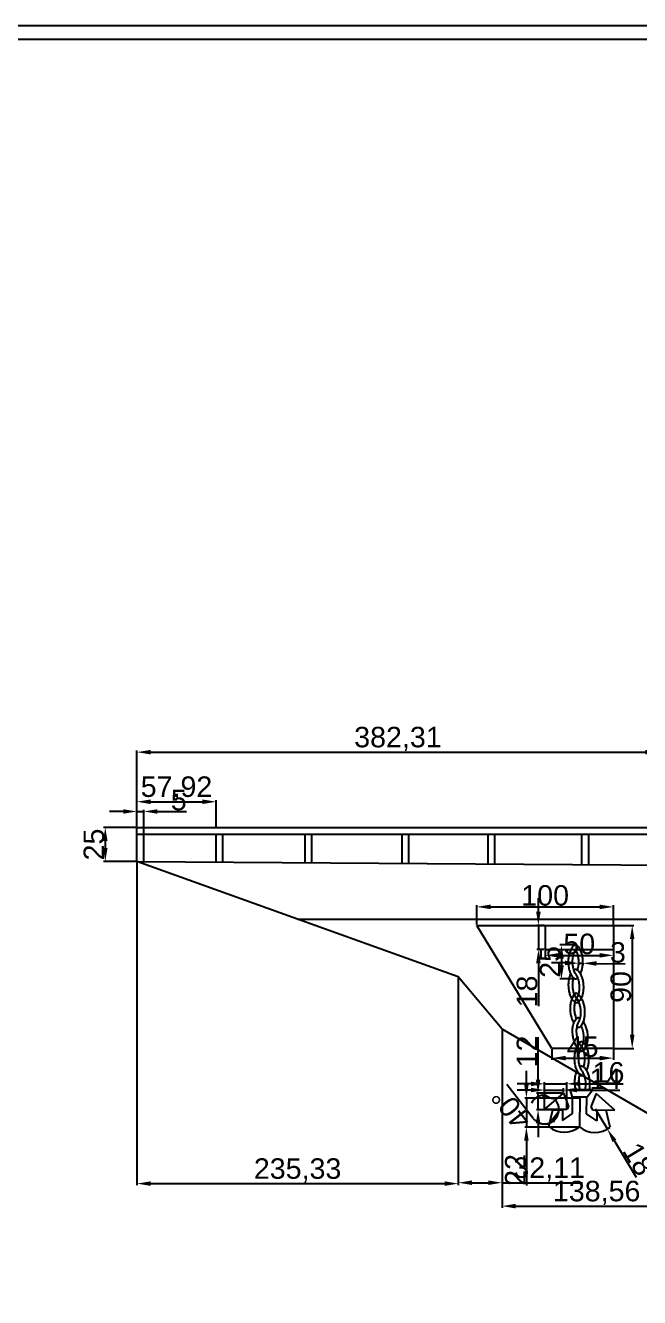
# Model space of a CAD drawing. Header units: millimetres. Extents: x -26312 to 5308, y -1433 to 5910.
# Drawn here: x 3127 to 3577, y 1452 to 2383 of the extents above; entities that cross this region are included whole.
import ezdxf

# ---------------------------------------------------------------- set-up
doc = ezdxf.new("R2010")
doc.units = ezdxf.units.MM
doc.styles.get("Standard").update_dxf_attribs({"font": 'arial.ttf'})
doc.dimstyles.new('ISO-25', dxfattribs={"dimtxt": 15, "dimasz": 10, "dimexe": 1.25, "dimexo": 0.625, "dimtad": 1, "dimtxsty": 'Standard', "dimcen": 2.5, "dimadec": 0, "dimazin": 0, "dimtfac": 1, "dimtmove": 0, "dimatfit": 3, "dimfxl": 1, "dimarcsym": 0})

# ---------------------------------------------------------------- blocks, each defined once
blk = doc.blocks.new('*D79')
at = {"color": 0, "lineweight": -2, "transparency": 16777216}
for p, q in [((3208.65, 1770.64), (3208.65, 1534.3)), ((3443.97, 1686.25), (3443.97, 1534.3)), ((3218.65, 1535.55), (3433.97, 1535.55))]:
    blk.add_line(p, q, dxfattribs=at)
at = {"color": 0, "transparency": 16777216}
for points in [[(3218.65, 1537.22), (3218.65, 1533.89), (3208.65, 1535.55)], [(3433.97, 1537.22), (3433.97, 1533.89), (3443.97, 1535.55)]]:
    blk.add_solid(points, dxfattribs=at)
at = {"layer": 'Defpoints', "color": 0, "transparency": 16777216}
for p in [(3208.65, 1771.27), (3443.97, 1686.88), (3443.97, 1535.55)]:
    blk.add_point(p, dxfattribs=at)
at = {"color": 0, "transparency": 16777216, "insert": (3326.31, 1545.19), "char_height": 15, "attachment_point": 5}
blk.add_mtext('235,33', dxfattribs=at)
blk = doc.blocks.new('*D80')
at = {"color": 0, "lineweight": -2, "transparency": 16777216}
for p, q in [((3443.97, 1686.25), (3443.97, 1534.96)), ((3476.09, 1647.93), (3476.09, 1534.96)), ((3453.97, 1536.21), (3466.09, 1536.21)), ((3476.09, 1536.21), (3535.05, 1536.21))]:
    blk.add_line(p, q, dxfattribs=at)
at = {"color": 0, "transparency": 16777216}
for points in [[(3453.97, 1537.87), (3453.97, 1534.54), (3443.97, 1536.21)], [(3466.09, 1537.87), (3466.09, 1534.54), (3476.09, 1536.21)]]:
    blk.add_solid(points, dxfattribs=at)
at = {"layer": 'Defpoints', "color": 0, "transparency": 16777216}
for p in [(3443.97, 1686.88), (3476.09, 1648.55), (3476.09, 1536.21)]:
    blk.add_point(p, dxfattribs=at)
at = {"color": 0, "transparency": 16777216, "insert": (3510.57, 1545.84), "char_height": 15, "attachment_point": 5}
blk.add_mtext('32,11', dxfattribs=at)
blk = doc.blocks.new('*D68')
at = {"color": 0, "lineweight": -2, "transparency": 16777216}
for p, q in [((3476.09, 1647.93), (3476.09, 1517.83)), ((3614.65, 1567.92), (3614.65, 1517.83)), ((3486.09, 1519.08), (3604.65, 1519.08))]:
    blk.add_line(p, q, dxfattribs=at)
at = {"color": 0, "transparency": 16777216}
for points in [[(3486.09, 1520.75), (3486.09, 1517.42), (3476.09, 1519.08)], [(3604.65, 1520.75), (3604.65, 1517.42), (3614.65, 1519.08)]]:
    blk.add_solid(points, dxfattribs=at)
at = {"layer": 'Defpoints', "color": 0, "transparency": 16777216}
for p in [(3476.09, 1648.55), (3614.65, 1568.55), (3614.65, 1519.08)]:
    blk.add_point(p, dxfattribs=at)
at = {"color": 0, "transparency": 16777216, "insert": (3545.37, 1528.72), "char_height": 15, "attachment_point": 5}
blk.add_mtext('138,56', dxfattribs=at)
blk = doc.blocks.new('*D78')
at = {"color": 0, "lineweight": -2, "transparency": 16777216}
for p, q in [((3208.65, 1796.89), (3208.65, 1852.62)), ((3218.65, 1851.37), (3580.96, 1851.37)), ((3590.96, 1796.89), (3590.96, 1852.62))]:
    blk.add_line(p, q, dxfattribs=at)
at = {"color": 0, "transparency": 16777216}
for points in [[(3218.65, 1853.03), (3218.65, 1849.7), (3208.65, 1851.37)], [(3580.96, 1853.03), (3580.96, 1849.7), (3590.96, 1851.37)]]:
    blk.add_solid(points, dxfattribs=at)
at = {"layer": 'Defpoints', "color": 0, "transparency": 16777216}
for p in [(3590.96, 1851.37), (3208.65, 1796.27), (3590.96, 1796.27)]:
    blk.add_point(p, dxfattribs=at)
at = {"color": 0, "transparency": 16777216, "insert": (3399.8, 1861.01), "char_height": 15, "attachment_point": 5}
blk.add_mtext('382,31', dxfattribs=at)
blk = doc.blocks.new('*D67')
at = {"color": 0, "lineweight": -2, "transparency": 16777216}
for p, q in [((3208.02, 1796.27), (3184.18, 1796.27)), ((3185.43, 1786.27), (3185.43, 1781.27)), ((3208.02, 1771.27), (3184.18, 1771.27))]:
    blk.add_line(p, q, dxfattribs=at)
at = {"color": 0, "transparency": 16777216}
for points in [[(3183.76, 1786.27), (3187.1, 1786.27), (3185.43, 1796.27)], [(3183.76, 1781.27), (3187.1, 1781.27), (3185.43, 1771.27)]]:
    blk.add_solid(points, dxfattribs=at)
at = {"layer": 'Defpoints', "color": 0, "transparency": 16777216}
for p in [(3208.65, 1796.27), (3185.43, 1771.27), (3208.65, 1771.27)]:
    blk.add_point(p, dxfattribs=at)
at = {"color": 0, "transparency": 16777216, "insert": (3177.15, 1783.77), "char_height": 15, "attachment_point": 5, "rotation": 90}
blk.add_mtext('25', dxfattribs=at)
blk = doc.blocks.new('*D72')
at = {"color": 0, "lineweight": -2, "transparency": 16777216}
for p, q in [((3198.65, 1807.94), (3188.65, 1807.94)), ((3208.65, 1796.89), (3208.65, 1809.19)), ((3208.65, 1807.94), (3213.65, 1807.94)), ((3213.65, 1796.89), (3213.65, 1809.19)), ((3223.65, 1807.94), (3244.84, 1807.94))]:
    blk.add_line(p, q, dxfattribs=at)
at = {"color": 0, "transparency": 16777216}
for points in [[(3198.65, 1809.61), (3198.65, 1806.28), (3208.65, 1807.94)], [(3223.65, 1809.61), (3223.65, 1806.28), (3213.65, 1807.94)]]:
    blk.add_solid(points, dxfattribs=at)
at = {"layer": 'Defpoints', "color": 0, "transparency": 16777216}
for p in [(3213.65, 1807.94), (3208.65, 1796.27), (3213.65, 1796.27)]:
    blk.add_point(p, dxfattribs=at)
at = {"color": 0, "transparency": 16777216, "insert": (3239.24, 1816.2), "char_height": 15, "attachment_point": 5}
blk.add_mtext('5', dxfattribs=at)
blk = doc.blocks.new('*D73')
at = {"color": 0, "lineweight": -2, "transparency": 16777216}
for p, q in [((3208.65, 1796.89), (3208.65, 1816.31)), ((3266.57, 1796.89), (3266.57, 1816.31)), ((3218.65, 1815.06), (3256.57, 1815.06))]:
    blk.add_line(p, q, dxfattribs=at)
at = {"color": 0, "transparency": 16777216}
for points in [[(3218.65, 1816.73), (3218.65, 1813.39), (3208.65, 1815.06)], [(3256.57, 1816.73), (3256.57, 1813.39), (3266.57, 1815.06)]]:
    blk.add_solid(points, dxfattribs=at)
at = {"layer": 'Defpoints', "color": 0, "transparency": 16777216}
for p in [(3266.57, 1815.06), (3208.65, 1796.27), (3266.57, 1796.27)]:
    blk.add_point(p, dxfattribs=at)
at = {"color": 0, "transparency": 16777216, "insert": (3237.61, 1824.7), "char_height": 15, "attachment_point": 5}
blk.add_mtext('57,92', dxfattribs=at)
blk = doc.blocks.new('*D112')
at = {"color": 0, "lineweight": -2, "transparency": 16777216}
for p, q in [((3502.68, 1734.49), (3502.68, 1744.49)), ((3507, 1724.49), (3501.43, 1724.49)), ((3502.68, 1724.49), (3502.68, 1706.86)), ((3507, 1706.86), (3501.43, 1706.86)), ((3502.68, 1696.86), (3502.68, 1665.51))]:
    blk.add_line(p, q, dxfattribs=at)
at = {"color": 0, "transparency": 16777216}
for points in [[(3501.02, 1734.49), (3504.35, 1734.49), (3502.68, 1724.49)], [(3501.02, 1696.86), (3504.35, 1696.86), (3502.68, 1706.86)]]:
    blk.add_solid(points, dxfattribs=at)
at = {"layer": 'Defpoints', "color": 0, "transparency": 16777216}
for p in [(3507.63, 1724.49), (3502.68, 1706.86), (3507.63, 1706.86)]:
    blk.add_point(p, dxfattribs=at)
at = {"color": 0, "transparency": 16777216, "insert": (3494.4, 1676.18), "char_height": 15, "attachment_point": 5, "rotation": 90}
blk.add_mtext('18', dxfattribs=at)
blk = doc.blocks.new('*D113')
at = {"color": 0, "lineweight": -2, "transparency": 16777216}
for p, q in [((3507.63, 1706.24), (3507.63, 1701.39)), ((3557.63, 1706.24), (3557.63, 1701.39)), ((3517.63, 1702.64), (3547.63, 1702.64))]:
    blk.add_line(p, q, dxfattribs=at)
at = {"color": 0, "transparency": 16777216}
for points in [[(3517.63, 1704.31), (3517.63, 1700.98), (3507.63, 1702.64)], [(3547.63, 1704.31), (3547.63, 1700.98), (3557.63, 1702.64)]]:
    blk.add_solid(points, dxfattribs=at)
at = {"layer": 'Defpoints', "color": 0, "transparency": 16777216}
for p in [(3507.63, 1706.86), (3557.63, 1706.86), (3557.63, 1702.64)]:
    blk.add_point(p, dxfattribs=at)
at = {"color": 0, "transparency": 16777216, "insert": (3532.63, 1710.93), "char_height": 15, "attachment_point": 5}
blk.add_mtext('50', dxfattribs=at)
blk = doc.blocks.new('*D114')
at = {"color": 0, "lineweight": -2, "transparency": 16777216}
for p, q in [((3457.63, 1725.12), (3457.63, 1739.36)), ((3467.63, 1738.11), (3547.63, 1738.11)), ((3557.63, 1725.12), (3557.63, 1739.36))]:
    blk.add_line(p, q, dxfattribs=at)
at = {"color": 0, "transparency": 16777216}
for points in [[(3467.63, 1739.78), (3467.63, 1736.44), (3457.63, 1738.11)], [(3547.63, 1739.78), (3547.63, 1736.44), (3557.63, 1738.11)]]:
    blk.add_solid(points, dxfattribs=at)
at = {"layer": 'Defpoints', "color": 0, "transparency": 16777216}
for p in [(3557.63, 1738.11), (3457.63, 1724.49), (3557.63, 1724.49)]:
    blk.add_point(p, dxfattribs=at)
at = {"color": 0, "transparency": 16777216, "insert": (3507.63, 1746.4), "char_height": 15, "attachment_point": 5}
blk.add_mtext('100', dxfattribs=at)
blk = doc.blocks.new('*D115')
at = {"color": 0, "lineweight": -2, "transparency": 16777216}
for p, q in [((3558.25, 1724.49), (3572.65, 1724.49)), ((3571.4, 1714.49), (3571.4, 1644.49)), ((3558.25, 1634.49), (3572.65, 1634.49))]:
    blk.add_line(p, q, dxfattribs=at)
at = {"color": 0, "transparency": 16777216}
for points in [[(3569.73, 1714.49), (3573.07, 1714.49), (3571.4, 1724.49)], [(3569.73, 1644.49), (3573.07, 1644.49), (3571.4, 1634.49)]]:
    blk.add_solid(points, dxfattribs=at)
at = {"layer": 'Defpoints', "color": 0, "transparency": 16777216}
for p in [(3557.63, 1724.49), (3557.63, 1634.49), (3571.4, 1634.49)]:
    blk.add_point(p, dxfattribs=at)
at = {"color": 0, "transparency": 16777216, "insert": (3563.12, 1679.49), "char_height": 15, "attachment_point": 5, "rotation": 90}
blk.add_mtext('90', dxfattribs=at)
blk = doc.blocks.new('*D116')
at = {"color": 0, "lineweight": -2, "transparency": 16777216}
for p, q in [((3512.63, 1633.87), (3512.63, 1626.18)), ((3557.63, 1633.87), (3557.63, 1626.18)), ((3522.63, 1627.43), (3547.63, 1627.43))]:
    blk.add_line(p, q, dxfattribs=at)
at = {"color": 0, "transparency": 16777216}
for points in [[(3522.63, 1629.09), (3522.63, 1625.76), (3512.63, 1627.43)], [(3547.63, 1629.09), (3547.63, 1625.76), (3557.63, 1627.43)]]:
    blk.add_solid(points, dxfattribs=at)
at = {"layer": 'Defpoints', "color": 0, "transparency": 16777216}
for p in [(3512.63, 1634.49), (3557.63, 1634.49), (3557.63, 1627.43)]:
    blk.add_point(p, dxfattribs=at)
at = {"color": 0, "transparency": 16777216, "insert": (3535.13, 1635.68), "char_height": 15, "attachment_point": 5}
blk.add_mtext('45', dxfattribs=at)
blk = doc.blocks.new('*D117')
at = {"color": 0, "lineweight": -2, "transparency": 16777216}
for p, q in [((3493.89, 1608.22), (3493.89, 1618.22)), ((3532.43, 1598.22), (3492.64, 1598.22)), ((3493.89, 1598.22), (3493.89, 1576.99)), ((3531.98, 1576.99), (3492.64, 1576.99)), ((3493.89, 1566.99), (3493.89, 1534.15))]:
    blk.add_line(p, q, dxfattribs=at)
at = {"color": 0, "transparency": 16777216}
for points in [[(3492.22, 1608.22), (3495.56, 1608.22), (3493.89, 1598.22)], [(3492.22, 1566.99), (3495.56, 1566.99), (3493.89, 1576.99)]]:
    blk.add_solid(points, dxfattribs=at)
at = {"layer": 'Defpoints', "color": 0, "transparency": 16777216}
for p in [(3533.06, 1598.22), (3493.89, 1576.99), (3532.6, 1576.99)]:
    blk.add_point(p, dxfattribs=at)
at = {"color": 0, "transparency": 16777216, "insert": (3485.73, 1545.57), "char_height": 15, "attachment_point": 5, "rotation": 90}
blk.add_mtext('22', dxfattribs=at)
blk = doc.blocks.new('*D118')
at = {"color": 0, "lineweight": -2, "transparency": 16777216}
for p, q in [((3497.18, 1608.58), (3487.18, 1608.58)), ((3507.18, 1590.45), (3507.18, 1609.83)), ((3507.18, 1608.58), (3523.41, 1608.58)), ((3523.41, 1590.45), (3523.41, 1609.83)), ((3533.41, 1608.58), (3564.73, 1608.58))]:
    blk.add_line(p, q, dxfattribs=at)
at = {"color": 0, "transparency": 16777216}
for points in [[(3497.18, 1610.25), (3497.18, 1606.92), (3507.18, 1608.58)], [(3533.41, 1610.25), (3533.41, 1606.92), (3523.41, 1608.58)]]:
    blk.add_solid(points, dxfattribs=at)
at = {"layer": 'Defpoints', "color": 0, "transparency": 16777216}
for p in [(3523.41, 1608.58), (3507.18, 1589.82), (3523.41, 1589.82)]:
    blk.add_point(p, dxfattribs=at)
at = {"color": 0, "transparency": 16777216, "insert": (3554.07, 1616.87), "char_height": 15, "attachment_point": 5}
blk.add_mtext('16', dxfattribs=at)
blk = doc.blocks.new('*D119')
at = {"color": 0, "lineweight": -2, "transparency": 16777216}
for p, q in [((3497.18, 1604.07), (3487.18, 1604.07)), ((3507.18, 1590.45), (3507.18, 1605.32)), ((3507.18, 1604.07), (3521.08, 1604.07)), ((3521.08, 1602.31), (3521.08, 1605.32)), ((3531.08, 1604.07), (3562.34, 1604.07))]:
    blk.add_line(p, q, dxfattribs=at)
at = {"color": 0, "transparency": 16777216}
for points in [[(3497.18, 1605.73), (3497.18, 1602.4), (3507.18, 1604.07)], [(3531.08, 1605.73), (3531.08, 1602.4), (3521.08, 1604.07)]]:
    blk.add_solid(points, dxfattribs=at)
at = {"layer": 'Defpoints', "color": 0, "transparency": 16777216}
for p in [(3521.08, 1604.07), (3521.08, 1601.69), (3507.18, 1589.82)]:
    blk.add_point(p, dxfattribs=at)
at = {"color": 0, "transparency": 16777216, "insert": (3551.71, 1612.22), "char_height": 15, "attachment_point": 5}
blk.add_mtext('14', dxfattribs=at)
blk = doc.blocks.new('*D120')
at = {"color": 0, "lineweight": -2, "transparency": 16777216}
for p, q in [((3502.43, 1611.69), (3502.43, 1642.86)), ((3520.45, 1601.69), (3501.18, 1601.69)), ((3502.43, 1589.66), (3502.43, 1601.69)), ((3519.61, 1589.66), (3501.18, 1589.66)), ((3502.43, 1579.66), (3502.43, 1569.66))]:
    blk.add_line(p, q, dxfattribs=at)
at = {"color": 0, "transparency": 16777216}
for points in [[(3500.76, 1611.69), (3504.1, 1611.69), (3502.43, 1601.69)], [(3500.76, 1579.66), (3504.1, 1579.66), (3502.43, 1589.66)]]:
    blk.add_solid(points, dxfattribs=at)
at = {"layer": 'Defpoints', "color": 0, "transparency": 16777216}
for p in [(3502.43, 1601.69), (3521.08, 1601.69), (3520.24, 1589.66)]:
    blk.add_point(p, dxfattribs=at)
at = {"color": 0, "transparency": 16777216, "insert": (3494.28, 1632.27), "char_height": 15, "attachment_point": 5, "rotation": 90}
blk.add_mtext('12', dxfattribs=at)
blk = doc.blocks.new('*D121')
at = {"color": 0, "lineweight": -2, "transparency": 16777216}
blk.add_line((3498.84, 1583.33), (3479.62, 1608), dxfattribs=at)
for start, end in [(96.93988, 153.38179), (360, 40.49796), (217.9198, 360), (247.11617, 303.55808)]:
    blk.add_arc((3507.18, 1589.82), 10.57, start, end, dxfattribs=at)
at = {"color": 0, "transparency": 16777216}
for points in [[(3506.51, 1601.87), (3505.3, 1598.77), (3515.22, 1596.69)], [(3511.56, 1581.8), (3514.5, 1580.23), (3517.76, 1589.82)]]:
    blk.add_solid(points, dxfattribs=at)
at = {"layer": 'Defpoints', "color": 0, "transparency": 16777216}
for p in [(3521.08, 1601.69), (3517.47, 1592.29), (3507.18, 1589.82), (3507.18, 1589.82), (3523.41, 1589.82)]:
    blk.add_point(p, dxfattribs=at)
at = {"color": 0, "transparency": 16777216, "insert": (3482.7, 1590.57), "char_height": 15, "attachment_point": 5, "rotation": 127.9198}
blk.add_mtext('40°', dxfattribs=at)
blk = doc.blocks.new('*D122')
at = {"color": 0, "lineweight": -2, "transparency": 16777216}
for p, q in [((3544.16, 1590.35), (3553.19, 1575.43)), ((3574.59, 1540.05), (3558.36, 1566.88))]:
    blk.add_line(p, q, dxfattribs=at)
at = {"color": 0, "transparency": 16777216}
blk.add_solid([(3559.79, 1567.74), (3556.94, 1566.01), (3553.19, 1575.43)], dxfattribs=at)
at = {"layer": 'Defpoints', "color": 0, "transparency": 16777216}
for p in [(3544.16, 1590.35), (3553.19, 1575.43)]:
    blk.add_point(p, dxfattribs=at)
at = {"color": 0, "transparency": 16777216, "insert": (3576.15, 1553.47), "char_height": 15, "attachment_point": 5, "rotation": 301.16629}
blk.add_mtext('18', dxfattribs=at)
blk = doc.blocks.new('*D140')
at = {"color": 0, "lineweight": -2, "transparency": 16777216}
for p, q in [((3529.26, 1710.3), (3518.36, 1710.3)), ((3519.61, 1700.3), (3519.61, 1695.43)), ((3529.26, 1685.43), (3518.36, 1685.43))]:
    blk.add_line(p, q, dxfattribs=at)
at = {"color": 0, "transparency": 16777216}
for points in [[(3517.95, 1700.3), (3521.28, 1700.3), (3519.61, 1710.3)], [(3517.95, 1695.43), (3521.28, 1695.43), (3519.61, 1685.43)]]:
    blk.add_solid(points, dxfattribs=at)
at = {"layer": 'Defpoints', "color": 0, "transparency": 16777216}
for p in [(3529.89, 1710.3), (3519.61, 1685.43), (3529.89, 1685.43)]:
    blk.add_point(p, dxfattribs=at)
at = {"color": 0, "transparency": 16777216, "insert": (3511.33, 1697.86), "char_height": 15, "attachment_point": 5, "rotation": 90}
blk.add_mtext('25', dxfattribs=at)
blk = doc.blocks.new('*D141')
at = {"color": 0, "lineweight": -2, "transparency": 16777216}
for p, q in [((3522.26, 1697.06), (3512.26, 1697.23)), ((3532.26, 1696.88), (3532.24, 1695.64)), ((3532.26, 1696.89), (3535.26, 1696.84)), ((3535.26, 1696.83), (3535.24, 1695.59)), ((3545.26, 1696.67), (3566.33, 1696.31))]:
    blk.add_line(p, q, dxfattribs=at)
at = {"color": 0, "transparency": 16777216}
for points in [[(3522.29, 1698.73), (3522.23, 1695.39), (3532.26, 1696.89)], [(3545.29, 1698.34), (3545.23, 1695), (3535.26, 1696.84)]]:
    blk.add_solid(points, dxfattribs=at)
at = {"layer": 'Defpoints', "color": 0, "transparency": 16777216}
for p in [(3532.27, 1697.51), (3535.26, 1696.84), (3535.27, 1697.46)]:
    blk.add_point(p, dxfattribs=at)
at = {"color": 0, "transparency": 16777216, "insert": (3560.93, 1704.69), "char_height": 15, "attachment_point": 5, "rotation": 359.02794}
blk.add_mtext('3', dxfattribs=at)

msp = doc.modelspace()

# ---------------------------------------------------------------- linework, layer by layer
for p, q in [((3208.647, 1771.27), (3208.647, 1796.27)), ((3208.647, 1796.27), (3590.959, 1796.27)), ((3208.647, 1791.27), (3590.959, 1791.27)), ((3213.647, 1771.27), (3213.647, 1796.27)), ((3266.567, 1770.882), (3266.567, 1791.27)), ((3271.567, 1770.882), (3271.567, 1791.27)), ((3331.803, 1770.445), (3331.803, 1791.27)), ((3336.803, 1770.445), (3336.803, 1791.27)), ((3402.878, 1769.968), (3402.878, 1791.27)), ((3407.878, 1769.968), (3407.878, 1791.27)), ((3465.788, 1769.547), (3465.788, 1791.27)), ((3470.788, 1769.547), (3470.788, 1791.27)), ((3534.529, 1769.086), (3534.529, 1791.27)), ((3539.529, 1769.086), (3539.529, 1791.27)), ((3443.972, 1686.878), (3208.647, 1771.27)), ((3208.647, 1771.27), (3614.647, 1768.549)), ((3326.309, 1729.074), (3614.647, 1729.074)), ((3457.627, 1724.494), (3557.627, 1724.494)), ((3512.627, 1634.494), (3457.627, 1724.494)), ((3507.627, 1724.494), (3507.627, 1706.861)), ((3557.627, 1724.494), (3557.627, 1634.494)), ((3507.627, 1706.861), (3557.627, 1706.861)), ((3476.086, 1648.555), (3443.972, 1686.878)), ((3614.647, 1568.549), (3476.086, 1648.555)), ((3557.627, 1634.494), (3512.627, 1634.494)), ((3507.184, 1589.825), (3521.076, 1601.689)), ((3521.076, 1601.689), (3524.757, 1591.998)), ((3525.86, 1604.347), (3535.38, 1604.472)), ((3527.77, 1598.874), (3525.86, 1604.347)), ((3533.194, 1604.472), (3542.788, 1604.472)), ((3542.788, 1604.472), (3538.299, 1598.874)), ((3538.299, 1598.874), (3527.552, 1598.874)), ((3527.77, 1586.817), (3527.77, 1598.874)), ((3538.299, 1598.874), (3527.77, 1598.874)), ((3532.925, 1598.218), (3532.786, 1577.292)), ((3533.057, 1598.217), (3532.786, 1577.292)), ((3532.926, 1598.874), (3532.925, 1598.218)), ((3537.988, 1586.717), (3538.224, 1598.772)), ((3544.971, 1601.455), (3541.101, 1591.838)), ((3558.628, 1589.321), (3544.971, 1601.455)), ((3523.413, 1589.825), (3507.184, 1589.825)), ((3510.368, 1577.292), (3513.381, 1589.657)), ((3513.381, 1589.657), (3520.237, 1589.657)), ((3520.237, 1589.657), (3520.237, 1581.804)), ((3520.237, 1581.804), (3527.77, 1586.817)), ((3524.757, 1591.998), (3523.413, 1589.825)), ((3545.42, 1581.557), (3537.988, 1586.717)), ((3541.101, 1591.838), (3542.402, 1589.639)), ((3542.402, 1589.639), (3558.628, 1589.321)), ((3545.574, 1589.409), (3545.42, 1581.557)), ((3555.199, 1576.853), (3552.429, 1589.274))]:
    msp.add_line(p, q)
at = {"color": 2}
for points in [[(1272.867, 2383.273), (5308.447, 2383.273), (5308.447, 947.941), (1272.867, 947.941)], [(1282.867, 2373.273), (5298.447, 2373.273), (5298.447, 957.941), (1282.867, 957.941)]]:
    msp.add_lwpolyline(points, close=True, dxfattribs=at)
for centre, start, end in [((3521.665, 1590.575), 229.619734, 309.619734), ((3544.165, 1590.355), 229.257845, 309.257845)]:
    msp.add_arc(centre, 17.438, start, end)
for points, knots in [([(3529.889, 1710.296), (3529.811, 1710.296), (3529.743, 1710.289), (3529.585, 1710.255), (3529.499, 1710.231), (3529.199, 1710.113), (3528.931, 1709.971), (3528.28, 1709.454), (3527.906, 1709.083), (3527.136, 1708.083), (3526.745, 1707.461), (3526.02, 1705.996), (3525.689, 1705.16), (3525.133, 1703.326), (3524.91, 1702.335), (3524.603, 1700.27), (3524.517, 1699.194), (3524.493, 1696.932), (3524.57, 1695.742), (3524.893, 1693.454), (3525.138, 1692.361), (3525.68, 1690.618), (3525.946, 1689.927), (3526.565, 1688.597), (3526.929, 1687.973), (3527.656, 1686.94), (3528.016, 1686.538), (3528.672, 1685.94), (3528.962, 1685.748), (3529.345, 1685.552), (3529.473, 1685.505), (3529.627, 1685.464), (3529.673, 1685.454), (3529.752, 1685.44), (3529.786, 1685.436), (3529.867, 1685.431), (3529.912, 1685.431), (3530.018, 1685.439), (3530.075, 1685.447), (3530.196, 1685.474), (3530.262, 1685.492), (3530.54, 1685.595), (3530.821, 1685.738), (3531.246, 1686.074), (3531.336, 1686.149), (3531.428, 1686.233)], [0, 0, 0, 0, 0.130934, 0.130934, 0.2368737, 0.2368737, 0.4563182, 0.4563182, 0.6757627, 0.6757627, 0.8952072, 0.8952072, 1.1146517, 1.1146517, 1.3340962, 1.3340962, 1.5535407, 1.5535407, 1.7953385, 1.7953385, 2.0371363, 2.0371363, 2.2159952, 2.2159952, 2.422271, 2.422271, 2.6285467, 2.6285467, 2.8348224, 2.8348224, 2.9762161, 2.9762161, 3.0382746, 3.0382746, 3.1003331, 3.1003331, 3.188458, 3.188458, 3.2766182, 3.2766182, 3.3647785, 3.3647785, 3.5948447, 3.5948447, 3.6533155, 3.6533155, 3.6533155, 3.6533155]), ([(3529.889, 1706.742), (3529.722, 1706.522), (3529.532, 1706.241), (3529.152, 1705.574), (3528.96, 1705.189), (3528.595, 1704.321), (3528.422, 1703.84), (3528.111, 1702.803), (3527.975, 1702.249), (3527.746, 1701.07), (3527.656, 1700.444), (3527.535, 1699.157), (3527.504, 1698.5), (3527.505, 1697.193), (3527.537, 1696.538), (3527.696, 1694.88), (3527.868, 1693.902), (3528.262, 1692.376), (3528.455, 1691.784), (3528.872, 1690.723), (3529.093, 1690.263), (3529.515, 1689.514), (3529.714, 1689.217), (3529.889, 1688.987)], [0.6780951, 0.6780951, 0.6780951, 0.6780951, 0.8252291, 0.8252291, 0.972363, 0.972363, 1.119497, 1.119497, 1.2666309, 1.2666309, 1.4193653, 1.4193653, 1.5720997, 1.5720997, 1.7248341, 1.7248341, 1.9663905, 1.9663905, 2.1380955, 2.1380955, 2.3098005, 2.3098005, 2.4631012, 2.4631012, 2.4631012, 2.4631012]), ([(3533.425, 1689.058), (3533.648, 1689.514), (3533.86, 1690.01), (3534.357, 1691.371), (3534.616, 1692.285), (3535.012, 1694.213), (3535.15, 1695.232), (3535.3, 1697.438), (3535.291, 1698.63), (3535.116, 1700.768), (3534.977, 1701.718), (3534.593, 1703.521), (3534.347, 1704.378), (3533.776, 1705.951), (3533.451, 1706.662), (3532.842, 1707.755), (3532.568, 1708.175), (3531.975, 1708.957), (3531.652, 1709.298), (3531.07, 1709.811), (3530.815, 1709.979), (3530.438, 1710.175), (3530.3, 1710.225), (3530.076, 1710.285), (3529.997, 1710.294), (3529.903, 1710.296), (3529.896, 1710.296), (3529.889, 1710.296)], [4.0426022, 4.0426022, 4.0426022, 4.0426022, 4.1783745, 4.1783745, 4.3909339, 4.3909339, 4.6034934, 4.6034934, 4.8443313, 4.8443313, 5.0442482, 5.0442482, 5.2441651, 5.2441651, 5.4456074, 5.4456074, 5.5995699, 5.5995699, 5.7855035, 5.7855035, 5.9714371, 5.9714371, 6.1217547, 6.1217547, 6.2720723, 6.2720723, 6.2831853, 6.2831853, 6.2831853, 6.2831853]), ([(3531.317, 1691.801), (3531.447, 1692.177), (3531.569, 1692.578), (3531.822, 1693.558), (3531.944, 1694.148), (3532.134, 1695.38), (3532.202, 1696.019), (3532.307, 1697.817), (3532.275, 1699.001), (3532.023, 1701.27), (3531.803, 1702.346), (3531.23, 1704.268), (3530.881, 1705.095), (3530.307, 1706.149), (3530.082, 1706.491), (3529.889, 1706.742)], [4.2018861, 4.2018861, 4.2018861, 4.2018861, 4.3157969, 4.3157969, 4.4672365, 4.4672365, 4.618676, 4.618676, 4.8905079, 4.8905079, 5.1623399, 5.1623399, 5.4341718, 5.4341718, 5.6051642, 5.6051642, 5.6051642, 5.6051642]), ([(3530.7, 1667.557), (3529.178, 1668.161), (3527.889, 1669.496), (3526.844, 1671.598), (3526.547, 1672.195), (3526.269, 1672.855), (3525.708, 1674.471), (3525.446, 1675.451), (3525.057, 1677.503), (3524.928, 1678.575), (3524.814, 1680.834), (3524.844, 1682.026), (3525.075, 1684.325), (3525.276, 1685.427), (3525.749, 1687.19), (3525.987, 1687.891), (3526.306, 1688.656), (3526.364, 1688.789), (3526.423, 1688.918)], [0.3367858, 0.3367858, 0.3367858, 0.3367858, 0.9423774, 0.9423774, 0.9423774, 1.1146517, 1.1146517, 1.3340962, 1.3340962, 1.5535407, 1.5535407, 1.7953385, 1.7953385, 2.0371363, 2.0371363, 2.2159952, 2.2159952, 2.2546756, 2.2546756, 2.2546756, 2.2546756]), ([(3532.818, 1669.24), (3530.878, 1670.415), (3529.461, 1672.417), (3528.612, 1675.316), (3528.525, 1675.613), (3528.444, 1675.92), (3528.229, 1676.829), (3528.114, 1677.451), (3527.942, 1678.732), (3527.885, 1679.387), (3527.834, 1680.693), (3527.84, 1681.349), (3527.932, 1683.012), (3528.066, 1683.996), (3528.365, 1685.381), (3528.487, 1685.842), (3528.622, 1686.271)], [0.4003093, 0.4003093, 0.4003093, 0.4003093, 1.1860346, 1.1860346, 1.1860346, 1.2666309, 1.2666309, 1.4193653, 1.4193653, 1.5720997, 1.5720997, 1.7248341, 1.7248341, 1.9663905, 1.9663905, 2.0964386, 2.0964386, 2.0964386, 2.0964386]), ([(3528.612, 1675.316), (3528.505, 1675.68), (3528.407, 1676.06), (3528.165, 1677.142), (3528.045, 1677.872), (3527.883, 1679.364), (3527.843, 1680.121), (3527.845, 1681.626), (3527.887, 1682.375), (3528.048, 1683.812), (3528.167, 1684.504), (3528.39, 1685.462), (3528.47, 1685.766), (3528.556, 1686.056)], [1.18606806, 1.18606806, 1.18606806, 1.18606806, 1.28495205, 1.28495205, 1.46099652, 1.46099652, 1.63704098, 1.63704098, 1.81308545, 1.81308545, 1.98912991, 1.98912991, 2.0749338, 2.0749338, 2.0749338, 2.0749338]), ([(3528.44, 1691.863), (3528.674, 1692.07), (3528.883, 1692.215), (3529.209, 1692.399), (3529.334, 1692.45), (3529.487, 1692.498), (3529.532, 1692.51), (3529.61, 1692.526), (3529.645, 1692.531), (3529.725, 1692.54), (3529.77, 1692.542), (3529.876, 1692.538), (3529.934, 1692.532), (3530.055, 1692.51), (3530.122, 1692.494), (3530.404, 1692.403), (3530.691, 1692.271), (3531.281, 1691.843), (3531.549, 1691.612), (3532.214, 1690.915), (3532.617, 1690.401), (3533.399, 1689.151), (3533.776, 1688.419), (3534.448, 1686.783), (3534.744, 1685.881), (3535.216, 1683.97), (3535.395, 1682.958), (3535.633, 1680.759), (3535.671, 1679.567), (3535.581, 1677.424), (3535.481, 1676.47), (3535.168, 1674.653), (3534.957, 1673.786), (3534.565, 1672.556), (3534.413, 1672.142), (3534.253, 1671.754), (3533.837, 1670.75), (3533.358, 1669.913), (3532.818, 1669.24), (3532.193, 1668.462), (3531.487, 1667.903), (3530.7, 1667.557)], [2.6742484, 2.6742484, 2.6742484, 2.6742484, 2.8348224, 2.8348224, 2.9762161, 2.9762161, 3.0382746, 3.0382746, 3.1003331, 3.1003331, 3.188458, 3.188458, 3.2766182, 3.2766182, 3.3647785, 3.3647785, 3.5948447, 3.5948447, 3.7532556, 3.7532556, 3.965815, 3.965815, 4.1783745, 4.1783745, 4.3909339, 4.3909339, 4.6034934, 4.6034934, 4.8443313, 4.8443313, 5.0442482, 5.0442482, 5.2441651, 5.2441651, 5.3540505, 5.3540505, 5.3540505, 5.6380014, 5.6380014, 5.6380014, 5.9659503, 5.9659503, 5.9659503, 5.9659503]), ([(3529.889, 1688.987), (3530.047, 1688.798), (3530.219, 1688.566), (3530.645, 1687.907), (3530.909, 1687.428), (3531.402, 1686.337), (3531.634, 1685.719), (3532.003, 1684.497), (3532.148, 1683.912), (3532.387, 1682.689), (3532.481, 1682.053), (3532.657, 1680.262), (3532.672, 1679.077), (3532.532, 1677.096), (3532.42, 1676.283), (3532.265, 1675.523), (3531.919, 1673.831), (3531.362, 1672.403), (3530.603, 1671.228)], [3.8198146, 3.8198146, 3.8198146, 3.8198146, 3.9490946, 3.9490946, 4.1324901, 4.1324901, 4.3158856, 4.3158856, 4.467271, 4.467271, 4.6186564, 4.6186564, 4.8904591, 4.8904591, 5.0917224, 5.0917224, 5.0917224, 5.5400675, 5.5400675, 5.5400675, 5.5400675]), ([(3530.241, 1674.882), (3528.806, 1674.093), (3527.694, 1672.608), (3526.92, 1670.392), (3526.699, 1669.762), (3526.506, 1669.073), (3526.152, 1667.4), (3526.014, 1666.394), (3525.884, 1664.31), (3525.891, 1663.23), (3526.059, 1660.974), (3526.238, 1659.795), (3526.754, 1657.543), (3527.091, 1656.475), (3527.78, 1654.785), (3528.105, 1654.119), (3528.517, 1653.4), (3528.591, 1653.276), (3528.666, 1653.155)], [0.3367858, 0.3367858, 0.3367858, 0.3367858, 0.9423774, 0.9423774, 0.9423774, 1.1146517, 1.1146517, 1.3340962, 1.3340962, 1.5535407, 1.5535407, 1.7953385, 1.7953385, 2.0371363, 2.0371363, 2.2159952, 2.2159952, 2.2546756, 2.2546756, 2.2546756, 2.2546756]), ([(3529.138, 1666.924), (3529.078, 1666.549), (3529.028, 1666.16), (3528.923, 1665.056), (3528.895, 1664.317), (3528.921, 1662.816), (3528.975, 1662.06), (3529.165, 1660.567), (3529.301, 1659.829), (3529.64, 1658.423), (3529.845, 1657.752), (3530.185, 1656.829), (3530.303, 1656.538), (3530.424, 1656.261)], [1.18606806, 1.18606806, 1.18606806, 1.18606806, 1.28495205, 1.28495205, 1.46099652, 1.46099652, 1.63704098, 1.63704098, 1.81308545, 1.81308545, 1.98912991, 1.98912991, 2.0749338, 2.0749338, 2.0749338, 2.0749338]), ([(3532.552, 1673.478), (3530.774, 1672.07), (3529.619, 1669.906), (3529.138, 1666.924), (3529.089, 1666.618), (3529.047, 1666.304), (3528.947, 1665.375), (3528.911, 1664.743), (3528.9, 1663.451), (3528.925, 1662.794), (3529.038, 1661.492), (3529.126, 1660.841), (3529.425, 1659.203), (3529.681, 1658.243), (3530.15, 1656.907), (3530.329, 1656.464), (3530.517, 1656.055)], [0.4003093, 0.4003093, 0.4003093, 0.4003093, 1.1860346, 1.1860346, 1.1860346, 1.2666309, 1.2666309, 1.4193653, 1.4193653, 1.5720997, 1.5720997, 1.7248341, 1.7248341, 1.9663905, 1.9663905, 2.0964386, 2.0964386, 2.0964386, 2.0964386]), ([(3531.035, 1650.484), (3531.292, 1650.309), (3531.518, 1650.191), (3531.864, 1650.049), (3531.995, 1650.014), (3532.152, 1649.986), (3532.199, 1649.98), (3532.279, 1649.973), (3532.313, 1649.972), (3532.394, 1649.974), (3532.439, 1649.978), (3532.544, 1649.995), (3532.6, 1650.008), (3532.718, 1650.044), (3532.782, 1650.068), (3533.051, 1650.194), (3533.319, 1650.361), (3533.851, 1650.86), (3534.087, 1651.122), (3534.66, 1651.897), (3534.996, 1652.457), (3535.615, 1653.795), (3535.898, 1654.568), (3536.361, 1656.275), (3536.542, 1657.207), (3536.772, 1659.162), (3536.823, 1660.189), (3536.784, 1662.4), (3536.673, 1663.587), (3536.316, 1665.703), (3536.097, 1666.637), (3535.56, 1668.4), (3535.242, 1669.234), (3534.7, 1670.406), (3534.498, 1670.797), (3534.29, 1671.163), (3533.752, 1672.107), (3533.172, 1672.877), (3532.552, 1673.478), (3531.835, 1674.171), (3531.064, 1674.637), (3530.241, 1674.882)], [2.6742484, 2.6742484, 2.6742484, 2.6742484, 2.8348224, 2.8348224, 2.9762161, 2.9762161, 3.0382746, 3.0382746, 3.1003331, 3.1003331, 3.188458, 3.188458, 3.2766182, 3.2766182, 3.3647785, 3.3647785, 3.5948447, 3.5948447, 3.7532556, 3.7532556, 3.965815, 3.965815, 4.1783745, 4.1783745, 4.3909339, 4.3909339, 4.6034934, 4.6034934, 4.8443313, 4.8443313, 5.0442482, 5.0442482, 5.2441651, 5.2441651, 5.3540505, 5.3540505, 5.3540505, 5.6380014, 5.6380014, 5.6380014, 5.9659503, 5.9659503, 5.9659503, 5.9659503]), ([(3532.113, 1653.519), (3532.246, 1653.726), (3532.388, 1653.978), (3532.729, 1654.686), (3532.93, 1655.193), (3533.283, 1656.337), (3533.436, 1656.98), (3533.65, 1658.238), (3533.721, 1658.836), (3533.805, 1660.08), (3533.818, 1660.722), (3533.769, 1662.522), (3533.637, 1663.699), (3533.25, 1665.648), (3533.037, 1666.44), (3532.788, 1667.174), (3532.234, 1668.81), (3531.503, 1670.157), (3530.603, 1671.228)], [3.8198146, 3.8198146, 3.8198146, 3.8198146, 3.9490946, 3.9490946, 4.1324901, 4.1324901, 4.3158856, 4.3158856, 4.467271, 4.467271, 4.6186564, 4.6186564, 4.8904591, 4.8904591, 5.0917224, 5.0917224, 5.0917224, 5.5400675, 5.5400675, 5.5400675, 5.5400675]), ([(3534.775, 1632.377), (3534.697, 1632.368), (3534.629, 1632.366), (3534.468, 1632.38), (3534.38, 1632.393), (3534.067, 1632.472), (3533.784, 1632.58), (3533.074, 1633.012), (3532.656, 1633.333), (3531.767, 1634.229), (3531.301, 1634.798), (3530.399, 1636.16), (3529.966, 1636.949), (3529.185, 1638.698), (3528.84, 1639.653), (3528.277, 1641.664), (3528.058, 1642.721), (3527.751, 1644.963), (3527.68, 1646.153), (3527.714, 1648.463), (3527.82, 1649.578), (3528.141, 1651.375), (3528.319, 1652.094), (3528.766, 1653.491), (3529.049, 1654.156), (3529.642, 1655.271), (3529.949, 1655.715), (3530.525, 1656.39), (3530.788, 1656.617), (3531.144, 1656.86), (3531.265, 1656.922), (3531.413, 1656.982), (3531.457, 1656.998), (3531.534, 1657.021), (3531.567, 1657.029), (3531.647, 1657.045), (3531.692, 1657.05), (3531.798, 1657.055), (3531.855, 1657.054), (3531.978, 1657.043), (3532.046, 1657.033), (3532.335, 1656.966), (3532.632, 1656.859), (3533.096, 1656.579), (3533.194, 1656.515), (3533.296, 1656.444)], [0, 0, 0, 0, 0.130934, 0.130934, 0.2368737, 0.2368737, 0.4563182, 0.4563182, 0.6757627, 0.6757627, 0.8952072, 0.8952072, 1.1146517, 1.1146517, 1.3340962, 1.3340962, 1.5535407, 1.5535407, 1.7953385, 1.7953385, 2.0371363, 2.0371363, 2.2159952, 2.2159952, 2.422271, 2.422271, 2.6285467, 2.6285467, 2.8348224, 2.8348224, 2.9762161, 2.9762161, 3.0382746, 3.0382746, 3.1003331, 3.1003331, 3.188458, 3.188458, 3.2766182, 3.2766182, 3.3647785, 3.3647785, 3.5948447, 3.5948447, 3.6533155, 3.6533155, 3.6533155, 3.6533155]), ([(3534.331, 1635.904), (3534.137, 1636.1), (3533.914, 1636.356), (3533.453, 1636.97), (3533.215, 1637.328), (3532.744, 1638.144), (3532.512, 1638.599), (3532.075, 1639.589), (3531.87, 1640.122), (3531.496, 1641.263), (3531.328, 1641.873), (3531.047, 1643.134), (3530.935, 1643.783), (3530.772, 1645.079), (3530.722, 1645.734), (3530.673, 1647.399), (3530.722, 1648.39), (3530.922, 1649.953), (3531.04, 1650.565), (3531.321, 1651.669), (3531.482, 1652.154), (3531.808, 1652.95), (3531.968, 1653.269), (3532.113, 1653.519)], [0.6780951, 0.6780951, 0.6780951, 0.6780951, 0.8252291, 0.8252291, 0.972363, 0.972363, 1.119497, 1.119497, 1.2666309, 1.2666309, 1.4193653, 1.4193653, 1.5720997, 1.5720997, 1.7248341, 1.7248341, 1.9663905, 1.9663905, 2.1380955, 2.1380955, 2.3098005, 2.3098005, 2.4631012, 2.4631012, 2.4631012, 2.4631012]), ([(3533.881, 1650.906), (3534.058, 1650.549), (3534.228, 1650.166), (3534.602, 1649.226), (3534.796, 1648.656), (3535.139, 1647.457), (3535.286, 1646.831), (3535.615, 1645.061), (3535.731, 1643.881), (3535.764, 1641.599), (3535.681, 1640.504), (3535.352, 1638.526), (3535.109, 1637.661), (3534.672, 1636.544), (3534.491, 1636.177), (3534.331, 1635.904)], [4.2018861, 4.2018861, 4.2018861, 4.2018861, 4.3157969, 4.3157969, 4.4672365, 4.4672365, 4.618676, 4.618676, 4.8905079, 4.8905079, 5.1623399, 5.1623399, 5.4341718, 5.4341718, 5.6051642, 5.6051642, 5.6051642, 5.6051642]), ([(3535.63, 1653.891), (3535.908, 1653.466), (3536.18, 1653), (3536.843, 1651.712), (3537.215, 1650.838), (3537.849, 1648.974), (3538.113, 1647.981), (3538.537, 1645.81), (3538.677, 1644.626), (3538.77, 1642.483), (3538.751, 1641.524), (3538.595, 1639.687), (3538.458, 1638.805), (3538.088, 1637.174), (3537.854, 1636.428), (3537.387, 1635.267), (3537.167, 1634.816), (3536.677, 1633.966), (3536.399, 1633.587), (3535.886, 1633.006), (3535.653, 1632.807), (3535.304, 1632.565), (3535.173, 1632.499), (3534.958, 1632.412), (3534.882, 1632.393), (3534.788, 1632.379), (3534.782, 1632.378), (3534.775, 1632.377)], [4.0426022, 4.0426022, 4.0426022, 4.0426022, 4.1783745, 4.1783745, 4.3909339, 4.3909339, 4.6034934, 4.6034934, 4.8443313, 4.8443313, 5.0442482, 5.0442482, 5.2441651, 5.2441651, 5.4456074, 5.4456074, 5.5995699, 5.5995699, 5.7855035, 5.7855035, 5.9714371, 5.9714371, 6.1217547, 6.1217547, 6.2720723, 6.2720723, 6.2831853, 6.2831853, 6.2831853, 6.2831853]), ([(3534.315, 1639.458), (3534.237, 1639.458), (3534.169, 1639.451), (3534.011, 1639.416), (3533.925, 1639.391), (3533.626, 1639.273), (3533.358, 1639.129), (3532.71, 1638.609), (3532.337, 1638.236), (3531.572, 1637.233), (3531.183, 1636.609), (3530.465, 1635.141), (3530.137, 1634.303), (3529.59, 1632.467), (3529.371, 1631.476), (3529.073, 1629.409), (3528.993, 1628.332), (3528.978, 1626.07), (3529.061, 1624.881), (3529.394, 1622.594), (3529.644, 1621.502), (3530.194, 1619.762), (3530.463, 1619.072), (3531.088, 1617.745), (3531.454, 1617.122), (3532.186, 1616.092), (3532.548, 1615.693), (3533.207, 1615.097), (3533.497, 1614.907), (3533.882, 1614.712), (3534.009, 1614.666), (3534.164, 1614.625), (3534.21, 1614.615), (3534.289, 1614.602), (3534.323, 1614.599), (3534.404, 1614.593), (3534.449, 1614.594), (3534.555, 1614.602), (3534.612, 1614.611), (3534.732, 1614.638), (3534.798, 1614.657), (3535.076, 1614.76), (3535.357, 1614.905), (3535.78, 1615.242), (3535.87, 1615.318), (3535.962, 1615.403)], [0, 0, 0, 0, 0.130934, 0.130934, 0.2368737, 0.2368737, 0.4563182, 0.4563182, 0.6757627, 0.6757627, 0.8952072, 0.8952072, 1.1146517, 1.1146517, 1.3340962, 1.3340962, 1.5535407, 1.5535407, 1.7953385, 1.7953385, 2.0371363, 2.0371363, 2.2159952, 2.2159952, 2.422271, 2.422271, 2.6285467, 2.6285467, 2.8348224, 2.8348224, 2.9762161, 2.9762161, 3.0382746, 3.0382746, 3.1003331, 3.1003331, 3.188458, 3.188458, 3.2766182, 3.2766182, 3.3647785, 3.3647785, 3.5948447, 3.5948447, 3.6533155, 3.6533155, 3.6533155, 3.6533155]), ([(3537.945, 1618.236), (3538.166, 1618.693), (3538.376, 1619.191), (3538.867, 1620.554), (3539.122, 1621.469), (3539.51, 1623.398), (3539.643, 1624.418), (3539.783, 1626.625), (3539.769, 1627.817), (3539.584, 1629.954), (3539.441, 1630.903), (3539.049, 1632.704), (3538.799, 1633.561), (3538.221, 1635.131), (3537.893, 1635.84), (3537.279, 1636.931), (3537.003, 1637.349), (3536.406, 1638.129), (3536.082, 1638.469), (3535.498, 1638.979), (3535.242, 1639.145), (3534.864, 1639.34), (3534.726, 1639.389), (3534.501, 1639.448), (3534.423, 1639.457), (3534.328, 1639.458), (3534.322, 1639.458), (3534.315, 1639.458)], [4.0426022, 4.0426022, 4.0426022, 4.0426022, 4.1783745, 4.1783745, 4.3909339, 4.3909339, 4.6034934, 4.6034934, 4.8443313, 4.8443313, 5.0442482, 5.0442482, 5.2441651, 5.2441651, 5.4456074, 5.4456074, 5.5995699, 5.5995699, 5.7855035, 5.7855035, 5.9714371, 5.9714371, 6.1217547, 6.1217547, 6.2720723, 6.2720723, 6.2831853, 6.2831853, 6.2831853, 6.2831853]), ([(3534.331, 1635.904), (3534.164, 1635.684), (3533.976, 1635.402), (3533.599, 1634.733), (3533.409, 1634.347), (3533.047, 1633.477), (3532.876, 1632.996), (3532.571, 1631.958), (3532.436, 1631.402), (3532.213, 1630.223), (3532.126, 1629.596), (3532.01, 1628.309), (3531.982, 1627.652), (3531.989, 1626.345), (3532.024, 1625.69), (3532.19, 1624.033), (3532.368, 1623.056), (3532.768, 1621.531), (3532.963, 1620.941), (3533.385, 1619.881), (3533.608, 1619.422), (3534.034, 1618.675), (3534.234, 1618.379), (3534.41, 1618.15)], [0.6780951, 0.6780951, 0.6780951, 0.6780951, 0.8252291, 0.8252291, 0.972363, 0.972363, 1.119497, 1.119497, 1.2666309, 1.2666309, 1.4193653, 1.4193653, 1.5720997, 1.5720997, 1.7248341, 1.7248341, 1.9663905, 1.9663905, 2.1380955, 2.1380955, 2.3098005, 2.3098005, 2.4631012, 2.4631012, 2.4631012, 2.4631012]), ([(3535.826, 1620.969), (3535.954, 1621.347), (3536.074, 1621.748), (3536.323, 1622.729), (3536.442, 1623.319), (3536.626, 1624.552), (3536.692, 1625.192), (3536.788, 1626.99), (3536.751, 1628.174), (3536.489, 1630.442), (3536.264, 1631.517), (3535.682, 1633.436), (3535.33, 1634.262), (3534.752, 1635.313), (3534.525, 1635.654), (3534.331, 1635.904)], [4.2018861, 4.2018861, 4.2018861, 4.2018861, 4.3157969, 4.3157969, 4.4672365, 4.4672365, 4.618676, 4.618676, 4.8905079, 4.8905079, 5.1623399, 5.1623399, 5.4341718, 5.4341718, 5.6051642, 5.6051642, 5.6051642, 5.6051642]), ([(3532.949, 1621.019), (3533.181, 1621.227), (3533.389, 1621.373), (3533.715, 1621.558), (3533.84, 1621.61), (3533.992, 1621.658), (3534.038, 1621.671), (3534.116, 1621.687), (3534.15, 1621.693), (3534.231, 1621.702), (3534.276, 1621.704), (3534.381, 1621.7), (3534.439, 1621.695), (3534.561, 1621.674), (3534.627, 1621.658), (3534.91, 1621.568), (3535.197, 1621.437), (3535.789, 1621.011), (3536.058, 1620.782), (3536.726, 1620.088), (3537.131, 1619.576), (3537.919, 1618.329), (3538.299, 1617.599), (3538.979, 1615.966), (3539.279, 1615.065), (3539.76, 1613.157), (3539.943, 1612.145), (3540.19, 1609.947), (3540.234, 1608.756), (3540.154, 1606.612), (3540.057, 1605.658), (3539.89, 1604.656), (3539.874, 1604.564), (3539.857, 1604.472)], [2.6742484, 2.6742484, 2.6742484, 2.6742484, 2.8348224, 2.8348224, 2.9762161, 2.9762161, 3.0382746, 3.0382746, 3.1003331, 3.1003331, 3.188458, 3.188458, 3.2766182, 3.2766182, 3.3647785, 3.3647785, 3.5948447, 3.5948447, 3.7532556, 3.7532556, 3.965815, 3.965815, 4.1783745, 4.1783745, 4.3909339, 4.3909339, 4.6034934, 4.6034934, 4.8443313, 4.8443313, 5.0442482, 5.0442482, 5.0645812, 5.0645812, 5.0645812, 5.0645812]), ([(3530.101, 1604.403), (3530, 1604.799), (3529.909, 1605.206), (3529.629, 1606.644), (3529.496, 1607.715), (3529.371, 1609.974), (3529.396, 1611.166), (3529.617, 1613.466), (3529.813, 1614.569), (3530.278, 1616.334), (3530.513, 1617.036), (3530.829, 1617.802), (3530.886, 1617.935), (3530.944, 1618.065)], [1.2455547, 1.2455547, 1.2455547, 1.2455547, 1.3340962, 1.3340962, 1.5535407, 1.5535407, 1.7953385, 1.7953385, 2.0371363, 2.0371363, 2.2159952, 2.2159952, 2.2546756, 2.2546756, 2.2546756, 2.2546756]), ([(3533.203, 1604.444), (3533.2, 1604.453), (3533.197, 1604.463), (3533.194, 1604.472), (3533.106, 1604.769), (3533.023, 1605.076), (3532.804, 1605.984), (3532.687, 1606.606), (3532.509, 1607.886), (3532.449, 1608.541), (3532.392, 1609.846), (3532.395, 1610.503), (3532.48, 1612.166), (3532.609, 1613.15), (3532.902, 1614.537), (3533.022, 1614.999), (3533.155, 1615.428)], [1.18342484, 1.18342484, 1.18342484, 1.18342484, 1.18603457, 1.18603457, 1.18603457, 1.2666309, 1.2666309, 1.4193653, 1.4193653, 1.57209969, 1.57209969, 1.72483408, 1.72483408, 1.96639049, 1.96639049, 2.09643859, 2.09643859, 2.09643859, 2.09643859]), ([(3533.194, 1604.472), (3533.086, 1604.837), (3532.986, 1605.216), (3532.739, 1606.297), (3532.616, 1607.026), (3532.447, 1608.518), (3532.403, 1609.274), (3532.399, 1610.78), (3532.438, 1611.529), (3532.592, 1612.967), (3532.708, 1613.659), (3532.926, 1614.618), (3533.005, 1614.922), (3533.09, 1615.212)], [1.18606806, 1.18606806, 1.18606806, 1.18606806, 1.28495205, 1.28495205, 1.46099652, 1.46099652, 1.63704098, 1.63704098, 1.81308545, 1.81308545, 1.98912991, 1.98912991, 2.0749338, 2.0749338, 2.0749338, 2.0749338]), ([(3534.41, 1618.15), (3534.568, 1617.962), (3534.742, 1617.73), (3535.171, 1617.072), (3535.437, 1616.595), (3535.935, 1615.506), (3536.17, 1614.889), (3536.544, 1613.669), (3536.692, 1613.085), (3536.936, 1611.863), (3537.033, 1611.228), (3537.217, 1609.437), (3537.238, 1608.252), (3537.106, 1606.27), (3536.997, 1605.457), (3536.846, 1604.696), (3536.831, 1604.621), (3536.815, 1604.547), (3536.799, 1604.472)], [3.8198146, 3.8198146, 3.8198146, 3.8198146, 3.9490946, 3.9490946, 4.1324901, 4.1324901, 4.3158856, 4.3158856, 4.467271, 4.467271, 4.6186564, 4.6186564, 4.8904591, 4.8904591, 5.0917224, 5.0917224, 5.0917224, 5.1116155, 5.1116155, 5.1116155, 5.1116155])]:
    msp.add_open_spline(points, degree=3, knots=knots)
for points in [[(3532.925, 1598.477), (3532.815, 1598.603), (3532.707, 1598.736), (3532.6, 1598.874)], [(3532.991, 1598.219), (3532.968, 1598.218), (3532.946, 1598.218), (3532.925, 1598.218)]]:
    msp.add_open_spline(points, degree=3)

# ---------------------------------------------------------------- dimensions: what is measured, and where the dimension line sits
at = {"color": 30, "true_color": 0xf26722}
for base, p1, p2, picture, middle in [((3590.959, 1851.368), (3208.647, 1796.27), (3590.959, 1796.27), '*D78', (3399.803, 1861.007)), ((3266.567, 1815.06), (3208.647, 1796.27), (3266.567, 1796.27), '*D73', (3237.607, 1824.7)), ((3213.647, 1807.943), (3208.647, 1796.27), (3213.647, 1796.27), '*D72', (3239.244, 1816.195)), ((3443.972, 1535.5521), (3208.6465, 1771.2698), (3443.972, 1686.8782), '*D79', (3326.3092, 1545.1914)), ((3557.627, 1738.112), (3457.627, 1724.494), (3557.627, 1724.494), '*D114', (3507.627, 1746.395)), ((3557.627, 1702.645), (3507.627, 1706.861), (3557.627, 1706.861), '*D113', (3532.627, 1710.928)), ((3476.086, 1536.206), (3443.972, 1686.878), (3476.086, 1648.555), '*D80', (3510.567, 1545.845)), ((3614.647, 1519.085), (3476.086, 1648.555), (3614.647, 1568.549), '*D68', (3545.366, 1528.724)), ((3557.627, 1627.426), (3512.627, 1634.494), (3557.627, 1634.494), '*D116', (3535.127, 1635.679))]:
    dim = msp.add_linear_dim(base=base, p1=p1, p2=p2, dimstyle='ISO-25', dxfattribs=at)
    dim.commit()
    dim.dimension.update_dxf_attribs({"geometry": picture, "text_midpoint": middle})
for base, p1, p2, picture, middle in [((3185.431, 1771.27), (3208.647, 1796.27), (3208.647, 1771.27), '*D67', (3177.147, 1783.77)), ((3571.399, 1634.494), (3557.627, 1724.494), (3557.627, 1634.494), '*D115', (3563.116, 1679.494))]:
    dim = msp.add_linear_dim(base=base, p1=p1, p2=p2, angle=90, dimstyle='ISO-25', dxfattribs=at)
    dim.commit()
    dim.dimension.update_dxf_attribs({"geometry": picture, "text_midpoint": middle})
for base, p1, p2, text, picture, middle in [((3502.683, 1706.861), (3507.627, 1724.494), (3507.627, 1706.861), '18', '*D112', (3494.399, 1676.183)), ((3519.613, 1685.432), (3529.889, 1710.296), (3529.889, 1685.432), '25', '*D140', (3511.329, 1697.864)), ((3502.431, 1601.689), (3520.237, 1589.657), (3521.076, 1601.689), '12', '*D120', (3494.275, 1632.275)), ((3493.889, 1576.992), (3533.057, 1598.217), (3532.6, 1576.992), '22', '*D117', (3485.733, 1545.573))]:
    dim = msp.add_linear_dim(base=base, p1=p1, p2=p2, angle=90, text=text, dimstyle='ISO-25', dxfattribs=at)
    dim.commit()
    dim.dimension.update_dxf_attribs({"geometry": picture, "text_midpoint": middle})
dim = msp.add_aligned_dim(p1=(3532.271, 1697.507), p2=(3535.271, 1697.456), distance=-0.616, dimstyle='ISO-25', dxfattribs=at)
dim.commit()
dim.dimension.update_dxf_attribs({"geometry": '*D141', "text_midpoint": (3560.934, 1704.694)})
for base, p2, text, picture, middle in [((3523.413, 1608.584), (3523.413, 1589.825), '16', '*D118', (3554.071, 1616.868)), ((3521.076, 1604.067), (3521.076, 1601.689), '14', '*D119', (3551.708, 1612.223))]:
    dim = msp.add_linear_dim(base=base, p1=(3507.184, 1589.825), p2=p2, text=text, dimstyle='ISO-25', dxfattribs=at)
    dim.commit()
    dim.dimension.update_dxf_attribs({"geometry": picture, "text_midpoint": middle})
dim = msp.add_angular_dim_2l(base=(3517.466, 1592.293), line1=((3523.413, 1589.825), (3507.184, 1589.825)), line2=((3507.184, 1589.825), (3521.076, 1601.689)), dimstyle='ISO-25', dxfattribs=at)
dim.commit()
dim.dimension.update_dxf_attribs({"geometry": '*D121', "text_midpoint": (3482.696, 1590.574)})
dim = msp.add_radius_dim(center=(3544.165, 1590.355), mpoint=(3553.189, 1575.434), text='18', dimstyle='ISO-25', dxfattribs=at)
dim.commit()
dim.dimension.update_dxf_attribs({"geometry": '*D122', "text_midpoint": (3576.154, 1553.471)})

doc.saveas('drawing.dxf')
